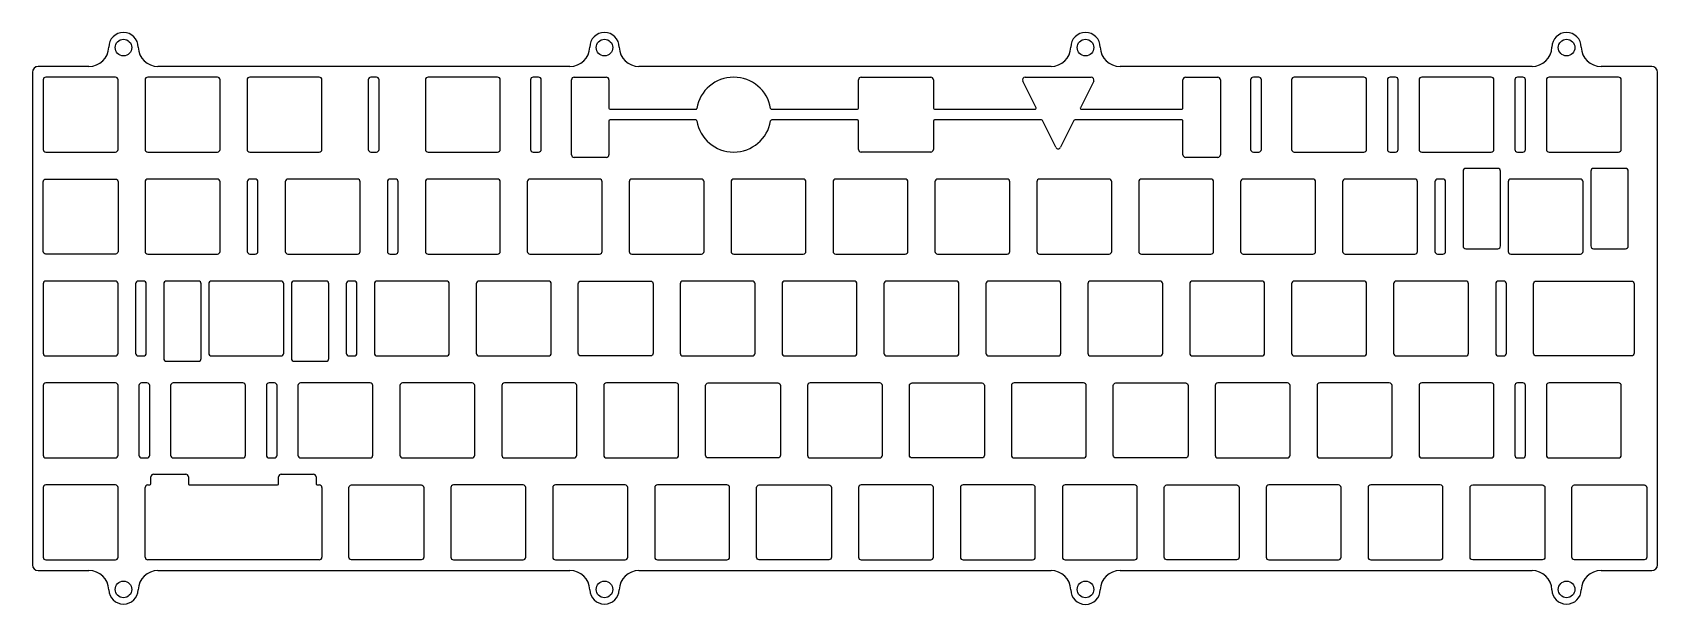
# Model space of a CAD drawing. Header units: millimetres. Extents: x -637 to -333, y -583 to -476.
import ezdxf

# ---------------------------------------------------------------- set-up
doc = ezdxf.new("R2010")
doc.units = ezdxf.units.MM
doc.layers.get('0').update_dxf_attribs({"linetype": 'CONTINUOUS'})

msp = doc.modelspace()

# ---------------------------------------------------------------- linework, layer by layer
for p, q in [((-626.03, -482.63), (-635.51, -482.63)), ((-626.03, -482.63), (-635.51, -482.63)), ((-536.12, -482.63), (-613.13, -482.63)), ((-536.12, -482.63), (-613.13, -482.63)), ((-446.2, -482.63), (-523.22, -482.63)), ((-446.2, -482.63), (-523.22, -482.63)), ((-356.28, -482.63), (-433.3, -482.63)), ((-356.28, -482.63), (-433.3, -482.63)), ((-333.91, -482.63), (-343.38, -482.63)), ((-333.91, -482.63), (-343.38, -482.63)), ((-636.58, -483.71), (-636.58, -575.76)), ((-636.58, -483.71), (-636.58, -575.76)), ((-535.83, -499.13), (-535.83, -485.13)), ((-535.83, -499.13), (-535.83, -485.13)), ((-535.33, -484.63), (-529.33, -484.63)), ((-535.33, -484.63), (-529.33, -484.63)), ((-528.83, -485.13), (-528.83, -490.43)), ((-528.83, -485.13), (-528.83, -490.43)), ((-482.18, -490.43), (-482.18, -485.13)), ((-482.18, -490.43), (-482.18, -485.13)), ((-481.68, -484.63), (-468.68, -484.63)), ((-481.68, -484.63), (-468.68, -484.63)), ((-468.18, -485.13), (-468.18, -490.43)), ((-468.18, -485.13), (-468.18, -490.43)), ((-449, -490.34), (-451.49, -485.36)), ((-449, -490.34), (-451.49, -485.36)), ((-451.04, -484.63), (-438.67, -484.63)), ((-451.04, -484.63), (-438.67, -484.63)), ((-438.22, -485.36), (-440.71, -490.34)), ((-438.22, -485.36), (-440.71, -490.34)), ((-421.53, -490.43), (-421.53, -485.13)), ((-421.53, -490.43), (-421.53, -485.13)), ((-421.03, -484.63), (-415.03, -484.63)), ((-421.03, -484.63), (-415.03, -484.63)), ((-414.53, -485.13), (-414.53, -499.13)), ((-414.53, -485.13), (-414.53, -499.13)), ((-332.83, -575.76), (-332.83, -483.71)), ((-332.83, -575.76), (-332.83, -483.71)), ((-528.63, -490.63), (-512.6, -490.63)), ((-528.63, -490.63), (-512.6, -490.63)), ((-498.41, -490.63), (-482.38, -490.63)), ((-498.41, -490.63), (-482.38, -490.63)), ((-467.98, -490.63), (-449.18, -490.63)), ((-467.98, -490.63), (-449.18, -490.63)), ((-440.53, -490.63), (-421.73, -490.63)), ((-440.53, -490.63), (-421.73, -490.63)), ((-528.83, -492.83), (-528.83, -499.13)), ((-528.83, -492.83), (-528.83, -499.13)), ((-512.6, -492.63), (-528.63, -492.63)), ((-512.6, -492.63), (-528.63, -492.63)), ((-482.38, -492.63), (-498.41, -492.63)), ((-482.38, -492.63), (-498.41, -492.63)), ((-482.18, -498.13), (-482.18, -492.83)), ((-482.18, -498.13), (-482.18, -492.83)), ((-468.18, -492.83), (-468.18, -498.13)), ((-468.18, -492.83), (-468.18, -498.13)), ((-447.99, -492.63), (-467.98, -492.63)), ((-447.99, -492.63), (-467.98, -492.63)), ((-445.3, -497.74), (-447.8, -492.75)), ((-445.3, -497.74), (-447.8, -492.75)), ((-441.92, -492.75), (-444.41, -497.74)), ((-441.92, -492.75), (-444.41, -497.74)), ((-421.73, -492.63), (-441.73, -492.63)), ((-421.73, -492.63), (-441.73, -492.63)), ((-421.53, -499.13), (-421.53, -492.83)), ((-421.53, -499.13), (-421.53, -492.83)), ((-529.33, -499.63), (-535.33, -499.63)), ((-529.33, -499.63), (-535.33, -499.63)), ((-468.68, -498.63), (-481.68, -498.63)), ((-468.68, -498.63), (-481.68, -498.63)), ((-415.03, -499.63), (-421.03, -499.63)), ((-415.03, -499.63), (-421.03, -499.63)), ((-613.95, -558.83), (-607.95, -558.83)), ((-613.95, -558.83), (-607.95, -558.83)), ((-590.07, -558.83), (-584.07, -558.83)), ((-590.07, -558.83), (-584.07, -558.83)), ((-615.53, -574.33), (-615.53, -561.33)), ((-615.53, -574.33), (-615.53, -561.33)), ((-615.03, -560.83), (-614.65, -560.83)), ((-615.03, -560.83), (-614.65, -560.83)), ((-614.45, -560.63), (-614.45, -559.33)), ((-614.45, -560.63), (-614.45, -559.33)), ((-607.45, -559.33), (-607.45, -560.63)), ((-607.45, -559.33), (-607.45, -560.63)), ((-607.25, -560.83), (-592.5, -560.83)), ((-607.25, -560.83), (-592.5, -560.83)), ((-592.5, -560.83), (-590.77, -560.83)), ((-592.5, -560.83), (-590.77, -560.83)), ((-590.57, -560.63), (-590.57, -559.33)), ((-590.57, -560.63), (-590.57, -559.33)), ((-583.57, -559.33), (-583.57, -560.63)), ((-583.57, -559.33), (-583.57, -560.63)), ((-583.37, -560.83), (-582.98, -560.83)), ((-583.37, -560.83), (-582.98, -560.83)), ((-582.48, -561.33), (-582.48, -574.33)), ((-582.48, -561.33), (-582.48, -574.33)), ((-635.51, -576.83), (-626.03, -576.83)), ((-635.51, -576.83), (-626.03, -576.83)), ((-582.98, -574.83), (-615.03, -574.83)), ((-582.98, -574.83), (-615.03, -574.83)), ((-613.13, -576.83), (-536.12, -576.83)), ((-613.13, -576.83), (-536.12, -576.83)), ((-523.22, -576.83), (-446.2, -576.83)), ((-523.22, -576.83), (-446.2, -576.83)), ((-433.3, -576.83), (-356.28, -576.83)), ((-433.3, -576.83), (-356.28, -576.83)), ((-343.38, -576.83), (-333.91, -576.83)), ((-343.38, -576.83), (-333.91, -576.83))]:
    msp.add_line(p, q)
for points in [[(-620.58, -498.13), (-620.58, -485.13, 0.414214), (-621.08, -484.63), (-634.08, -484.63, 0.414214), (-634.58, -485.13), (-634.58, -498.13, 0.414214), (-634.08, -498.63), (-621.08, -498.63, 0.414214)], [(-620.58, -498.13), (-620.58, -485.13, 0.414214), (-621.08, -484.63), (-634.08, -484.63, 0.414214), (-634.58, -485.13), (-634.58, -498.13, 0.414214), (-634.08, -498.63), (-621.08, -498.63, 0.414214)], [(-601.53, -498.13), (-601.53, -485.13, 0.414214), (-602.03, -484.63), (-615.03, -484.63, 0.414214), (-615.53, -485.13), (-615.53, -498.13, 0.414214), (-615.03, -498.63), (-602.03, -498.63, 0.414214)], [(-601.53, -498.13), (-601.53, -485.13, 0.414214), (-602.03, -484.63), (-615.03, -484.63, 0.414214), (-615.53, -485.13), (-615.53, -498.13, 0.414214), (-615.03, -498.63), (-602.03, -498.63, 0.414214)], [(-582.48, -498.13), (-582.48, -485.13, 0.414214), (-582.98, -484.63), (-595.98, -484.63, 0.414214), (-596.48, -485.13), (-596.48, -498.13, 0.414214), (-595.98, -498.63), (-582.98, -498.63, 0.414214)], [(-582.48, -498.13), (-582.48, -485.13, 0.414214), (-582.98, -484.63), (-595.98, -484.63, 0.414214), (-596.48, -485.13), (-596.48, -498.13, 0.414214), (-595.98, -498.63), (-582.98, -498.63, 0.414214)], [(-571.81, -498.13), (-571.81, -485.13, 0.414214), (-572.31, -484.63), (-573.31, -484.63, 0.414214), (-573.81, -485.13), (-573.81, -498.13, 0.414214), (-573.31, -498.63), (-572.31, -498.63, 0.414214)], [(-571.81, -498.13), (-571.81, -485.13, 0.414214), (-572.31, -484.63), (-573.31, -484.63, 0.414214), (-573.81, -485.13), (-573.81, -498.13, 0.414214), (-573.31, -498.63), (-572.31, -498.63, 0.414214)], [(-549.15, -498.13), (-549.15, -485.13, 0.414214), (-549.65, -484.63), (-562.65, -484.63, 0.414214), (-563.15, -485.13), (-563.15, -498.13, 0.414214), (-562.65, -498.63), (-549.65, -498.63, 0.414214)], [(-549.15, -498.13), (-549.15, -485.13, 0.414214), (-549.65, -484.63), (-562.65, -484.63, 0.414214), (-563.15, -485.13), (-563.15, -498.13, 0.414214), (-562.65, -498.63), (-549.65, -498.63, 0.414214)], [(-541.49, -498.13), (-541.49, -485.13, 0.414214), (-541.99, -484.63), (-542.99, -484.63, 0.414214), (-543.49, -485.13), (-543.49, -498.13, 0.414214), (-542.99, -498.63), (-541.99, -498.63, 0.414214)], [(-541.49, -498.13), (-541.49, -485.13, 0.414214), (-541.99, -484.63), (-542.99, -484.63, 0.414214), (-543.49, -485.13), (-543.49, -498.13, 0.414214), (-542.99, -498.63), (-541.99, -498.63, 0.414214)], [(-406.88, -498.13), (-406.88, -485.13, 0.414214), (-407.38, -484.63), (-408.38, -484.63, 0.414214), (-408.88, -485.13), (-408.88, -498.13, 0.414214), (-408.38, -498.63), (-407.38, -498.63, 0.414214)], [(-406.88, -498.13), (-406.88, -485.13, 0.414214), (-407.38, -484.63), (-408.38, -484.63, 0.414214), (-408.88, -485.13), (-408.88, -498.13, 0.414214), (-408.38, -498.63), (-407.38, -498.63, 0.414214)], [(-387.22, -498.13), (-387.22, -485.13, 0.414214), (-387.72, -484.63), (-400.72, -484.63, 0.414214), (-401.22, -485.13), (-401.22, -498.13, 0.414214), (-400.72, -498.63), (-387.72, -498.63, 0.414214)], [(-387.22, -498.13), (-387.22, -485.13, 0.414214), (-387.72, -484.63), (-400.72, -484.63, 0.414214), (-401.22, -485.13), (-401.22, -498.13, 0.414214), (-400.72, -498.63), (-387.72, -498.63, 0.414214)], [(-381.31, -498.13), (-381.31, -485.13, 0.414214), (-381.81, -484.63), (-382.81, -484.63, 0.414214), (-383.31, -485.13), (-383.31, -498.13, 0.414214), (-382.81, -498.63), (-381.81, -498.63, 0.414214)], [(-381.31, -498.13), (-381.31, -485.13, 0.414214), (-381.81, -484.63), (-382.81, -484.63, 0.414214), (-383.31, -485.13), (-383.31, -498.13, 0.414214), (-382.81, -498.63), (-381.81, -498.63, 0.414214)], [(-363.41, -498.13), (-363.41, -485.13, 0.414214), (-363.91, -484.63), (-376.91, -484.63, 0.414214), (-377.41, -485.13), (-377.41, -498.13, 0.414214), (-376.91, -498.63), (-363.91, -498.63, 0.414214)], [(-363.41, -498.13), (-363.41, -485.13, 0.414214), (-363.91, -484.63), (-376.91, -484.63, 0.414214), (-377.41, -485.13), (-377.41, -498.13, 0.414214), (-376.91, -498.63), (-363.91, -498.63, 0.414214)], [(-357.5, -498.13), (-357.5, -485.13, 0.414214), (-358, -484.63), (-359, -484.63, 0.414214), (-359.5, -485.13), (-359.5, -498.13, 0.414214), (-359, -498.63), (-358, -498.63, 0.414214)], [(-357.5, -498.13), (-357.5, -485.13, 0.414214), (-358, -484.63), (-359, -484.63, 0.414214), (-359.5, -485.13), (-359.5, -498.13, 0.414214), (-359, -498.63), (-358, -498.63, 0.414214)], [(-339.6, -498.13), (-339.6, -485.13, 0.414214), (-340.1, -484.63), (-353.1, -484.63, 0.414214), (-353.6, -485.13), (-353.6, -498.13, 0.414214), (-353.1, -498.63), (-340.1, -498.63, 0.414214)], [(-339.6, -498.13), (-339.6, -485.13, 0.414214), (-340.1, -484.63), (-353.1, -484.63, 0.414214), (-353.6, -485.13), (-353.6, -498.13, 0.414214), (-353.1, -498.63), (-340.1, -498.63, 0.414214)], [(-621.08, -503.68, -0.414214), (-620.58, -504.18), (-620.58, -517.18, -0.414214), (-621.08, -517.68), (-634.08, -517.68, -0.414214), (-634.58, -517.18), (-634.58, -504.18, -0.414214), (-634.08, -503.68)], [(-621.08, -503.68, -0.414214), (-620.58, -504.18), (-620.58, -517.18, -0.414214), (-621.08, -517.68), (-634.08, -517.68, -0.414214), (-634.58, -517.18), (-634.58, -504.18, -0.414214), (-634.08, -503.68)], [(-615.03, -517.68), (-602.03, -517.68, 0.414214), (-601.53, -517.18), (-601.53, -504.18, 0.414214), (-602.03, -503.68), (-615.03, -503.68, 0.414214), (-615.53, -504.18), (-615.53, -517.18, 0.414214)], [(-615.03, -517.68), (-602.03, -517.68, 0.414214), (-601.53, -517.18), (-601.53, -504.18, 0.414214), (-602.03, -503.68), (-615.03, -503.68, 0.414214), (-615.53, -504.18), (-615.53, -517.18, 0.414214)], [(-594.44, -517.18), (-594.44, -504.18, 0.414214), (-594.94, -503.68), (-595.94, -503.68, 0.414214), (-596.44, -504.18), (-596.44, -517.18, 0.414214), (-595.94, -517.68), (-594.94, -517.68, 0.414214)], [(-594.44, -517.18), (-594.44, -504.18, 0.414214), (-594.94, -503.68), (-595.94, -503.68, 0.414214), (-596.44, -504.18), (-596.44, -517.18, 0.414214), (-595.94, -517.68), (-594.94, -517.68, 0.414214)], [(-575.84, -503.68), (-588.84, -503.68, 0.414214), (-589.34, -504.18), (-589.34, -517.18, 0.414214), (-588.84, -517.68), (-575.84, -517.68, 0.414214), (-575.34, -517.18), (-575.34, -504.18, 0.414214)], [(-575.84, -503.68), (-588.84, -503.68, 0.414214), (-589.34, -504.18), (-589.34, -517.18, 0.414214), (-588.84, -517.68), (-575.84, -517.68, 0.414214), (-575.34, -517.18), (-575.34, -504.18, 0.414214)], [(-568.74, -503.68), (-569.74, -503.68, 0.414214), (-570.24, -504.18), (-570.24, -517.18, 0.414214), (-569.74, -517.68), (-568.74, -517.68, 0.414214), (-568.24, -517.18), (-568.24, -504.18, 0.414214)], [(-568.74, -503.68), (-569.74, -503.68, 0.414214), (-570.24, -504.18), (-570.24, -517.18, 0.414214), (-569.74, -517.68), (-568.74, -517.68, 0.414214), (-568.24, -517.18), (-568.24, -504.18, 0.414214)], [(-549.15, -517.18), (-549.15, -504.18, 0.414214), (-549.65, -503.68), (-562.65, -503.68, 0.414214), (-563.15, -504.18), (-563.15, -517.18, 0.414214), (-562.65, -517.68), (-549.65, -517.68, 0.414214)], [(-549.15, -517.18), (-549.15, -504.18, 0.414214), (-549.65, -503.68), (-562.65, -503.68, 0.414214), (-563.15, -504.18), (-563.15, -517.18, 0.414214), (-562.65, -517.68), (-549.65, -517.68, 0.414214)], [(-530.1, -517.18), (-530.1, -504.18, 0.414214), (-530.6, -503.68), (-543.6, -503.68, 0.414214), (-544.1, -504.18), (-544.1, -517.18, 0.414214), (-543.6, -517.68), (-530.6, -517.68, 0.414214)], [(-530.1, -517.18), (-530.1, -504.18, 0.414214), (-530.6, -503.68), (-543.6, -503.68, 0.414214), (-544.1, -504.18), (-544.1, -517.18, 0.414214), (-543.6, -517.68), (-530.6, -517.68, 0.414214)], [(-511.05, -517.18), (-511.05, -504.18, 0.414214), (-511.55, -503.68), (-524.55, -503.68, 0.414214), (-525.05, -504.18), (-525.05, -517.18, 0.414214), (-524.55, -517.68), (-511.55, -517.68, 0.414214)], [(-511.05, -517.18), (-511.05, -504.18, 0.414214), (-511.55, -503.68), (-524.55, -503.68, 0.414214), (-525.05, -504.18), (-525.05, -517.18, 0.414214), (-524.55, -517.68), (-511.55, -517.68, 0.414214)], [(-492, -517.18), (-492, -504.18, 0.414214), (-492.5, -503.68), (-505.5, -503.68, 0.414214), (-506, -504.18), (-506, -517.18, 0.414214), (-505.5, -517.68), (-492.5, -517.68, 0.414214)], [(-492, -517.18), (-492, -504.18, 0.414214), (-492.5, -503.68), (-505.5, -503.68, 0.414214), (-506, -504.18), (-506, -517.18, 0.414214), (-505.5, -517.68), (-492.5, -517.68, 0.414214)], [(-472.95, -517.18), (-472.95, -504.18, 0.414214), (-473.45, -503.68), (-486.45, -503.68, 0.414214), (-486.95, -504.18), (-486.95, -517.18, 0.414214), (-486.45, -517.68), (-473.45, -517.68, 0.414214)], [(-472.95, -517.18), (-472.95, -504.18, 0.414214), (-473.45, -503.68), (-486.45, -503.68, 0.414214), (-486.95, -504.18), (-486.95, -517.18, 0.414214), (-486.45, -517.68), (-473.45, -517.68, 0.414214)], [(-453.9, -517.18), (-453.9, -504.18, 0.414214), (-454.4, -503.68), (-467.4, -503.68, 0.414214), (-467.9, -504.18), (-467.9, -517.18, 0.414214), (-467.4, -517.68), (-454.4, -517.68, 0.414214)], [(-453.9, -517.18), (-453.9, -504.18, 0.414214), (-454.4, -503.68), (-467.4, -503.68, 0.414214), (-467.9, -504.18), (-467.9, -517.18, 0.414214), (-467.4, -517.68), (-454.4, -517.68, 0.414214)], [(-434.85, -517.18), (-434.85, -504.18, 0.414214), (-435.35, -503.68), (-448.35, -503.68, 0.414214), (-448.85, -504.18), (-448.85, -517.18, 0.414214), (-448.35, -517.68), (-435.35, -517.68, 0.414214)], [(-434.85, -517.18), (-434.85, -504.18, 0.414214), (-435.35, -503.68), (-448.35, -503.68, 0.414214), (-448.85, -504.18), (-448.85, -517.18, 0.414214), (-448.35, -517.68), (-435.35, -517.68, 0.414214)], [(-429.3, -517.68), (-416.3, -517.68, 0.414214), (-415.8, -517.18), (-415.8, -504.18, 0.414214), (-416.3, -503.68), (-429.3, -503.68, 0.414214), (-429.8, -504.18), (-429.8, -517.18, 0.414214)], [(-429.3, -517.68), (-416.3, -517.68, 0.414214), (-415.8, -517.18), (-415.8, -504.18, 0.414214), (-416.3, -503.68), (-429.3, -503.68, 0.414214), (-429.8, -504.18), (-429.8, -517.18, 0.414214)], [(-396.75, -517.18), (-396.75, -504.18, 0.414214), (-397.25, -503.68), (-410.25, -503.68, 0.414214), (-410.75, -504.18), (-410.75, -517.18, 0.414214), (-410.25, -517.68), (-397.25, -517.68, 0.414214)], [(-396.75, -517.18), (-396.75, -504.18, 0.414214), (-397.25, -503.68), (-410.25, -503.68, 0.414214), (-410.75, -504.18), (-410.75, -517.18, 0.414214), (-410.25, -517.68), (-397.25, -517.68, 0.414214)], [(-377.7, -517.18), (-377.7, -504.18, 0.414214), (-378.2, -503.68), (-391.2, -503.68, 0.414214), (-391.7, -504.18), (-391.7, -517.18, 0.414214), (-391.2, -517.68), (-378.2, -517.68, 0.414214)], [(-377.7, -517.18), (-377.7, -504.18, 0.414214), (-378.2, -503.68), (-391.2, -503.68, 0.414214), (-391.7, -504.18), (-391.7, -517.18, 0.414214), (-391.2, -517.68), (-378.2, -517.68, 0.414214)], [(-372.44, -517.18), (-372.44, -504.18, 0.414214), (-372.94, -503.68), (-373.94, -503.68, 0.414214), (-374.44, -504.18), (-374.44, -517.18, 0.414214), (-373.94, -517.68), (-372.94, -517.68, 0.414214)], [(-372.44, -517.18), (-372.44, -504.18, 0.414214), (-372.94, -503.68), (-373.94, -503.68, 0.414214), (-374.44, -504.18), (-374.44, -517.18, 0.414214), (-373.94, -517.68), (-372.94, -517.68, 0.414214)], [(-362.18, -516.18), (-362.18, -502.18, 0.414214), (-362.68, -501.68), (-368.68, -501.68, 0.414214), (-369.18, -502.18), (-369.18, -516.18, 0.414214), (-368.68, -516.68), (-362.68, -516.68, 0.414214)], [(-362.18, -516.18), (-362.18, -502.18, 0.414214), (-362.68, -501.68), (-368.68, -501.68, 0.414214), (-369.18, -502.18), (-369.18, -516.18, 0.414214), (-368.68, -516.68), (-362.68, -516.68, 0.414214)], [(-346.74, -517.18), (-346.74, -504.18, 0.414214), (-347.24, -503.68), (-360.24, -503.68, 0.414214), (-360.74, -504.18), (-360.74, -517.18, 0.414214), (-360.24, -517.68), (-347.24, -517.68, 0.414214)], [(-346.74, -517.18), (-346.74, -504.18, 0.414214), (-347.24, -503.68), (-360.24, -503.68, 0.414214), (-360.74, -504.18), (-360.74, -517.18, 0.414214), (-360.24, -517.68), (-347.24, -517.68, 0.414214)], [(-338.3, -516.18), (-338.3, -502.18, 0.414214), (-338.8, -501.68), (-344.8, -501.68, 0.414214), (-345.3, -502.18), (-345.3, -516.18, 0.414214), (-344.8, -516.68), (-338.8, -516.68, 0.414214)], [(-338.3, -516.18), (-338.3, -502.18, 0.414214), (-338.8, -501.68), (-344.8, -501.68, 0.414214), (-345.3, -502.18), (-345.3, -516.18, 0.414214), (-344.8, -516.68), (-338.8, -516.68, 0.414214)], [(-634.58, -523.23), (-634.58, -536.23, 0.414214), (-634.08, -536.73), (-621.08, -536.73, 0.414214), (-620.58, -536.23), (-620.58, -523.23, 0.414214), (-621.08, -522.73), (-634.08, -522.73, 0.414214)], [(-634.58, -523.23), (-634.58, -536.23, 0.414214), (-634.08, -536.73), (-621.08, -536.73, 0.414214), (-620.58, -536.23), (-620.58, -523.23, 0.414214), (-621.08, -522.73), (-634.08, -522.73, 0.414214)], [(-617.32, -523.23), (-617.32, -536.23, 0.414214), (-616.82, -536.73), (-615.82, -536.73, 0.414214), (-615.32, -536.23), (-615.32, -523.23, 0.414214), (-615.82, -522.73), (-616.82, -522.73, 0.414214)], [(-617.32, -523.23), (-617.32, -536.23, 0.414214), (-616.82, -536.73), (-615.82, -536.73, 0.414214), (-615.32, -536.23), (-615.32, -523.23, 0.414214), (-615.82, -522.73), (-616.82, -522.73, 0.414214)], [(-605.06, -537.23), (-605.06, -523.23, 0.414214), (-605.56, -522.73), (-611.56, -522.73, 0.414214), (-612.06, -523.23), (-612.06, -537.23, 0.414214), (-611.56, -537.73), (-605.56, -537.73, 0.414214)], [(-605.06, -537.23), (-605.06, -523.23, 0.414214), (-605.56, -522.73), (-611.56, -522.73, 0.414214), (-612.06, -523.23), (-612.06, -537.23, 0.414214), (-611.56, -537.73), (-605.56, -537.73, 0.414214)], [(-603.63, -523.23), (-603.63, -536.23, 0.414214), (-603.13, -536.73), (-590.13, -536.73, 0.414214), (-589.63, -536.23), (-589.63, -523.23, 0.414214), (-590.13, -522.73), (-603.13, -522.73, 0.414214)], [(-603.63, -523.23), (-603.63, -536.23, 0.414214), (-603.13, -536.73), (-590.13, -536.73, 0.414214), (-589.63, -536.23), (-589.63, -523.23, 0.414214), (-590.13, -522.73), (-603.13, -522.73, 0.414214)], [(-581.69, -522.73), (-587.69, -522.73, 0.414214), (-588.19, -523.23), (-588.19, -537.23, 0.414214), (-587.69, -537.73), (-581.69, -537.73, 0.414214), (-581.19, -537.23), (-581.19, -523.23, 0.414214)], [(-581.69, -522.73), (-587.69, -522.73, 0.414214), (-588.19, -523.23), (-588.19, -537.23, 0.414214), (-587.69, -537.73), (-581.69, -537.73, 0.414214), (-581.19, -537.23), (-581.19, -523.23, 0.414214)], [(-575.93, -536.23), (-575.93, -523.23, 0.414214), (-576.43, -522.73), (-577.43, -522.73, 0.414214), (-577.93, -523.23), (-577.93, -536.23, 0.414214), (-577.43, -536.73), (-576.43, -536.73, 0.414214)], [(-575.93, -536.23), (-575.93, -523.23, 0.414214), (-576.43, -522.73), (-577.43, -522.73, 0.414214), (-577.93, -523.23), (-577.93, -536.23, 0.414214), (-577.43, -536.73), (-576.43, -536.73, 0.414214)], [(-558.67, -536.23), (-558.67, -523.23, 0.414214), (-559.17, -522.73), (-572.17, -522.73, 0.414214), (-572.67, -523.23), (-572.67, -536.23, 0.414214), (-572.17, -536.73), (-559.17, -536.73, 0.414214)], [(-558.67, -536.23), (-558.67, -523.23, 0.414214), (-559.17, -522.73), (-572.17, -522.73, 0.414214), (-572.67, -523.23), (-572.67, -536.23, 0.414214), (-572.17, -536.73), (-559.17, -536.73, 0.414214)], [(-539.62, -536.23), (-539.62, -523.23, 0.414214), (-540.12, -522.73), (-553.12, -522.73, 0.414214), (-553.62, -523.23), (-553.62, -536.23, 0.414214), (-553.12, -536.73), (-540.12, -536.73, 0.414214)], [(-539.62, -536.23), (-539.62, -523.23, 0.414214), (-540.12, -522.73), (-553.12, -522.73, 0.414214), (-553.62, -523.23), (-553.62, -536.23, 0.414214), (-553.12, -536.73), (-540.12, -536.73, 0.414214)], [(-521.07, -522.73, -0.414214), (-520.57, -523.23), (-520.57, -536.23, -0.414214), (-521.07, -536.73), (-534.07, -536.73, -0.414214), (-534.57, -536.23), (-534.57, -523.23, -0.414214), (-534.07, -522.73)], [(-521.07, -522.73, -0.414214), (-520.57, -523.23), (-520.57, -536.23, -0.414214), (-521.07, -536.73), (-534.07, -536.73, -0.414214), (-534.57, -536.23), (-534.57, -523.23, -0.414214), (-534.07, -522.73)], [(-501.52, -536.23), (-501.52, -523.23, 0.414214), (-502.02, -522.73), (-515.02, -522.73, 0.414214), (-515.52, -523.23), (-515.52, -536.23, 0.414214), (-515.02, -536.73), (-502.02, -536.73, 0.414214)], [(-501.52, -536.23), (-501.52, -523.23, 0.414214), (-502.02, -522.73), (-515.02, -522.73, 0.414214), (-515.52, -523.23), (-515.52, -536.23, 0.414214), (-515.02, -536.73), (-502.02, -536.73, 0.414214)], [(-495.97, -536.73), (-482.97, -536.73, 0.414214), (-482.47, -536.23), (-482.47, -523.23, 0.414214), (-482.97, -522.73), (-495.97, -522.73, 0.414214), (-496.47, -523.23), (-496.47, -536.23, 0.414214)], [(-495.97, -536.73), (-482.97, -536.73, 0.414214), (-482.47, -536.23), (-482.47, -523.23, 0.414214), (-482.97, -522.73), (-495.97, -522.73, 0.414214), (-496.47, -523.23), (-496.47, -536.23, 0.414214)], [(-476.92, -536.73), (-463.92, -536.73, 0.414214), (-463.42, -536.23), (-463.42, -523.23, 0.414214), (-463.92, -522.73), (-476.92, -522.73, 0.414214), (-477.42, -523.23), (-477.42, -536.23, 0.414214)], [(-476.92, -536.73), (-463.92, -536.73, 0.414214), (-463.42, -536.23), (-463.42, -523.23, 0.414214), (-463.92, -522.73), (-476.92, -522.73, 0.414214), (-477.42, -523.23), (-477.42, -536.23, 0.414214)], [(-444.37, -536.23), (-444.37, -523.23, 0.414214), (-444.87, -522.73), (-457.87, -522.73, 0.414214), (-458.37, -523.23), (-458.37, -536.23, 0.414214), (-457.87, -536.73), (-444.87, -536.73, 0.414214)], [(-444.37, -536.23), (-444.37, -523.23, 0.414214), (-444.87, -522.73), (-457.87, -522.73, 0.414214), (-458.37, -523.23), (-458.37, -536.23, 0.414214), (-457.87, -536.73), (-444.87, -536.73, 0.414214)], [(-425.32, -536.23), (-425.32, -523.23, 0.414214), (-425.82, -522.73), (-438.82, -522.73, 0.414214), (-439.32, -523.23), (-439.32, -536.23, 0.414214), (-438.82, -536.73), (-425.82, -536.73, 0.414214)], [(-425.32, -536.23), (-425.32, -523.23, 0.414214), (-425.82, -522.73), (-438.82, -522.73, 0.414214), (-439.32, -523.23), (-439.32, -536.23, 0.414214), (-438.82, -536.73), (-425.82, -536.73, 0.414214)], [(-406.27, -536.23), (-406.27, -523.23, 0.414214), (-406.77, -522.73), (-419.77, -522.73, 0.414214), (-420.27, -523.23), (-420.27, -536.23, 0.414214), (-419.77, -536.73), (-406.77, -536.73, 0.414214)], [(-406.27, -536.23), (-406.27, -523.23, 0.414214), (-406.77, -522.73), (-419.77, -522.73, 0.414214), (-420.27, -523.23), (-420.27, -536.23, 0.414214), (-419.77, -536.73), (-406.77, -536.73, 0.414214)], [(-387.22, -536.23), (-387.22, -523.23, 0.414214), (-387.72, -522.73), (-400.72, -522.73, 0.414214), (-401.22, -523.23), (-401.22, -536.23, 0.414214), (-400.72, -536.73), (-387.72, -536.73, 0.414214)], [(-387.22, -536.23), (-387.22, -523.23, 0.414214), (-387.72, -522.73), (-400.72, -522.73, 0.414214), (-401.22, -523.23), (-401.22, -536.23, 0.414214), (-400.72, -536.73), (-387.72, -536.73, 0.414214)], [(-368.17, -536.23), (-368.17, -523.23, 0.414214), (-368.67, -522.73), (-381.67, -522.73, 0.414214), (-382.17, -523.23), (-382.17, -536.23, 0.414214), (-381.67, -536.73), (-368.67, -536.73, 0.414214)], [(-368.17, -536.23), (-368.17, -523.23, 0.414214), (-368.67, -522.73), (-381.67, -522.73, 0.414214), (-382.17, -523.23), (-382.17, -536.23, 0.414214), (-381.67, -536.73), (-368.67, -536.73, 0.414214)], [(-361.07, -536.23), (-361.07, -523.23, 0.414214), (-361.57, -522.73), (-362.57, -522.73, 0.414214), (-363.07, -523.23), (-363.07, -536.23, 0.414214), (-362.57, -536.73), (-361.57, -536.73, 0.414214)], [(-361.07, -536.23), (-361.07, -523.23, 0.414214), (-361.57, -522.73), (-362.57, -522.73, 0.414214), (-363.07, -523.23), (-363.07, -536.23, 0.414214), (-362.57, -536.73), (-361.57, -536.73, 0.414214)], [(-337.21, -536.23, -0.414214), (-337.71, -536.73), (-355.48, -536.73, -0.414214), (-355.98, -536.23), (-355.98, -523.23, -0.414214), (-355.48, -522.73), (-337.71, -522.73, -0.414214), (-337.21, -523.23)], [(-337.21, -536.23, -0.414214), (-337.71, -536.73), (-355.48, -536.73, -0.414214), (-355.98, -536.23), (-355.98, -523.23, -0.414214), (-355.48, -522.73), (-337.71, -522.73, -0.414214), (-337.21, -523.23)], [(-620.58, -555.28), (-620.58, -542.28, 0.414214), (-621.08, -541.78), (-634.08, -541.78, 0.414214), (-634.58, -542.28), (-634.58, -555.28, 0.414214), (-634.08, -555.78), (-621.08, -555.78, 0.414214)], [(-620.58, -555.28), (-620.58, -542.28, 0.414214), (-621.08, -541.78), (-634.08, -541.78, 0.414214), (-634.58, -542.28), (-634.58, -555.28, 0.414214), (-634.08, -555.78), (-621.08, -555.78, 0.414214)], [(-614.68, -555.28), (-614.68, -542.28, 0.414214), (-615.18, -541.78), (-616.18, -541.78, 0.414214), (-616.68, -542.28), (-616.68, -555.28, 0.414214), (-616.18, -555.78), (-615.18, -555.78, 0.414214)], [(-614.68, -555.28), (-614.68, -542.28, 0.414214), (-615.18, -541.78), (-616.18, -541.78, 0.414214), (-616.68, -542.28), (-616.68, -555.28, 0.414214), (-616.18, -555.78), (-615.18, -555.78, 0.414214)], [(-596.77, -555.28), (-596.77, -542.28, 0.414214), (-597.27, -541.78), (-610.27, -541.78, 0.414214), (-610.77, -542.28), (-610.77, -555.28, 0.414214), (-610.27, -555.78), (-597.27, -555.78, 0.414214)], [(-596.77, -555.28), (-596.77, -542.28, 0.414214), (-597.27, -541.78), (-610.27, -541.78, 0.414214), (-610.77, -542.28), (-610.77, -555.28, 0.414214), (-610.27, -555.78), (-597.27, -555.78, 0.414214)], [(-590.86, -555.28), (-590.86, -542.28, 0.414214), (-591.36, -541.78), (-592.36, -541.78, 0.414214), (-592.86, -542.28), (-592.86, -555.28, 0.414214), (-592.36, -555.78), (-591.36, -555.78, 0.414214)], [(-590.86, -555.28), (-590.86, -542.28, 0.414214), (-591.36, -541.78), (-592.36, -541.78, 0.414214), (-592.86, -542.28), (-592.86, -555.28, 0.414214), (-592.36, -555.78), (-591.36, -555.78, 0.414214)], [(-572.96, -555.28), (-572.96, -542.28, 0.414214), (-573.46, -541.78), (-586.46, -541.78, 0.414214), (-586.96, -542.28), (-586.96, -555.28, 0.414214), (-586.46, -555.78), (-573.46, -555.78, 0.414214)], [(-572.96, -555.28), (-572.96, -542.28, 0.414214), (-573.46, -541.78), (-586.46, -541.78, 0.414214), (-586.96, -542.28), (-586.96, -555.28, 0.414214), (-586.46, -555.78), (-573.46, -555.78, 0.414214)], [(-553.91, -555.28), (-553.91, -542.28, 0.414214), (-554.41, -541.78), (-567.41, -541.78, 0.414214), (-567.91, -542.28), (-567.91, -555.28, 0.414214), (-567.41, -555.78), (-554.41, -555.78, 0.414214)], [(-553.91, -555.28), (-553.91, -542.28, 0.414214), (-554.41, -541.78), (-567.41, -541.78, 0.414214), (-567.91, -542.28), (-567.91, -555.28, 0.414214), (-567.41, -555.78), (-554.41, -555.78, 0.414214)], [(-548.36, -555.78), (-535.36, -555.78, 0.414214), (-534.86, -555.28), (-534.86, -542.28, 0.414214), (-535.36, -541.78), (-548.36, -541.78, 0.414214), (-548.86, -542.28), (-548.86, -555.28, 0.414214)], [(-548.36, -555.78), (-535.36, -555.78, 0.414214), (-534.86, -555.28), (-534.86, -542.28, 0.414214), (-535.36, -541.78), (-548.36, -541.78, 0.414214), (-548.86, -542.28), (-548.86, -555.28, 0.414214)], [(-515.81, -555.28), (-515.81, -542.28, 0.414214), (-516.31, -541.78), (-529.31, -541.78, 0.414214), (-529.81, -542.28), (-529.81, -555.28, 0.414214), (-529.31, -555.78), (-516.31, -555.78, 0.414214)], [(-515.81, -555.28), (-515.81, -542.28, 0.414214), (-516.31, -541.78), (-529.31, -541.78, 0.414214), (-529.81, -542.28), (-529.81, -555.28, 0.414214), (-529.31, -555.78), (-516.31, -555.78, 0.414214)], [(-497.26, -541.78, -0.414214), (-496.76, -542.28), (-496.76, -555.28, -0.414214), (-497.26, -555.78), (-510.26, -555.78, -0.414214), (-510.76, -555.28), (-510.76, -542.28, -0.414214), (-510.26, -541.78)], [(-497.26, -541.78, -0.414214), (-496.76, -542.28), (-496.76, -555.28, -0.414214), (-497.26, -555.78), (-510.26, -555.78, -0.414214), (-510.76, -555.28), (-510.76, -542.28, -0.414214), (-510.26, -541.78)], [(-477.71, -555.28), (-477.71, -542.28, 0.414214), (-478.21, -541.78), (-491.21, -541.78, 0.414214), (-491.71, -542.28), (-491.71, -555.28, 0.414214), (-491.21, -555.78), (-478.21, -555.78, 0.414214)], [(-477.71, -555.28), (-477.71, -542.28, 0.414214), (-478.21, -541.78), (-491.21, -541.78, 0.414214), (-491.71, -542.28), (-491.71, -555.28, 0.414214), (-491.21, -555.78), (-478.21, -555.78, 0.414214)], [(-459.16, -541.78, -0.414214), (-458.66, -542.28), (-458.66, -555.28, -0.414214), (-459.16, -555.78), (-472.16, -555.78, -0.414214), (-472.66, -555.28), (-472.66, -542.28, -0.414214), (-472.16, -541.78)], [(-459.16, -541.78, -0.414214), (-458.66, -542.28), (-458.66, -555.28, -0.414214), (-459.16, -555.78), (-472.16, -555.78, -0.414214), (-472.66, -555.28), (-472.66, -542.28, -0.414214), (-472.16, -541.78)], [(-439.61, -555.28), (-439.61, -542.28, 0.414214), (-440.11, -541.78), (-453.11, -541.78, 0.414214), (-453.61, -542.28), (-453.61, -555.28, 0.414214), (-453.11, -555.78), (-440.11, -555.78, 0.414214)], [(-439.61, -555.28), (-439.61, -542.28, 0.414214), (-440.11, -541.78), (-453.11, -541.78, 0.414214), (-453.61, -542.28), (-453.61, -555.28, 0.414214), (-453.11, -555.78), (-440.11, -555.78, 0.414214)], [(-421.06, -541.78, -0.414214), (-420.56, -542.28), (-420.56, -555.28, -0.414214), (-421.06, -555.78), (-434.06, -555.78, -0.414214), (-434.56, -555.28), (-434.56, -542.28, -0.414214), (-434.06, -541.78)], [(-421.06, -541.78, -0.414214), (-420.56, -542.28), (-420.56, -555.28, -0.414214), (-421.06, -555.78), (-434.06, -555.78, -0.414214), (-434.56, -555.28), (-434.56, -542.28, -0.414214), (-434.06, -541.78)], [(-401.51, -555.28), (-401.51, -542.28, 0.414214), (-402.01, -541.78), (-415.01, -541.78, 0.414214), (-415.51, -542.28), (-415.51, -555.28, 0.414214), (-415.01, -555.78), (-402.01, -555.78, 0.414214)], [(-401.51, -555.28), (-401.51, -542.28, 0.414214), (-402.01, -541.78), (-415.01, -541.78, 0.414214), (-415.51, -542.28), (-415.51, -555.28, 0.414214), (-415.01, -555.78), (-402.01, -555.78, 0.414214)], [(-395.96, -555.78), (-382.96, -555.78, 0.414214), (-382.46, -555.28), (-382.46, -542.28, 0.414214), (-382.96, -541.78), (-395.96, -541.78, 0.414214), (-396.46, -542.28), (-396.46, -555.28, 0.414214)], [(-395.96, -555.78), (-382.96, -555.78, 0.414214), (-382.46, -555.28), (-382.46, -542.28, 0.414214), (-382.96, -541.78), (-395.96, -541.78, 0.414214), (-396.46, -542.28), (-396.46, -555.28, 0.414214)], [(-363.41, -555.28), (-363.41, -542.28, 0.414214), (-363.91, -541.78), (-376.91, -541.78, 0.414214), (-377.41, -542.28), (-377.41, -555.28, 0.414214), (-376.91, -555.78), (-363.91, -555.78, 0.414214)], [(-363.41, -555.28), (-363.41, -542.28, 0.414214), (-363.91, -541.78), (-376.91, -541.78, 0.414214), (-377.41, -542.28), (-377.41, -555.28, 0.414214), (-376.91, -555.78), (-363.91, -555.78, 0.414214)], [(-357.5, -555.28), (-357.5, -542.28, 0.414214), (-358, -541.78), (-359, -541.78, 0.414214), (-359.5, -542.28), (-359.5, -555.28, 0.414214), (-359, -555.78), (-358, -555.78, 0.414214)], [(-357.5, -555.28), (-357.5, -542.28, 0.414214), (-358, -541.78), (-359, -541.78, 0.414214), (-359.5, -542.28), (-359.5, -555.28, 0.414214), (-359, -555.78), (-358, -555.78, 0.414214)], [(-339.6, -555.28), (-339.6, -542.28, 0.414214), (-340.1, -541.78), (-353.1, -541.78, 0.414214), (-353.6, -542.28), (-353.6, -555.28, 0.414214), (-353.1, -555.78), (-340.1, -555.78, 0.414214)], [(-339.6, -555.28), (-339.6, -542.28, 0.414214), (-340.1, -541.78), (-353.1, -541.78, 0.414214), (-353.6, -542.28), (-353.6, -555.28, 0.414214), (-353.1, -555.78), (-340.1, -555.78, 0.414214)], [(-620.58, -574.33), (-620.58, -561.33, 0.414214), (-621.08, -560.83), (-634.08, -560.83, 0.414214), (-634.58, -561.33), (-634.58, -574.33, 0.414214), (-634.08, -574.83), (-621.08, -574.83, 0.414214)], [(-620.58, -574.33), (-620.58, -561.33, 0.414214), (-621.08, -560.83), (-634.08, -560.83, 0.414214), (-634.58, -561.33), (-634.58, -574.33, 0.414214), (-634.08, -574.83), (-621.08, -574.83, 0.414214)], [(-563.93, -560.83, -0.414214), (-563.43, -561.33), (-563.43, -574.33, -0.414214), (-563.93, -574.83), (-576.93, -574.83, -0.414214), (-577.43, -574.33), (-577.43, -561.33, -0.414214), (-576.93, -560.83)], [(-563.93, -560.83, -0.414214), (-563.43, -561.33), (-563.43, -574.33, -0.414214), (-563.93, -574.83), (-576.93, -574.83, -0.414214), (-577.43, -574.33), (-577.43, -561.33, -0.414214), (-576.93, -560.83)], [(-544.38, -574.33), (-544.38, -561.33, 0.414214), (-544.88, -560.83), (-557.88, -560.83, 0.414214), (-558.38, -561.33), (-558.38, -574.33, 0.414214), (-557.88, -574.83), (-544.88, -574.83, 0.414214)], [(-544.38, -574.33), (-544.38, -561.33, 0.414214), (-544.88, -560.83), (-557.88, -560.83, 0.414214), (-558.38, -561.33), (-558.38, -574.33, 0.414214), (-557.88, -574.83), (-544.88, -574.83, 0.414214)], [(-538.83, -574.83), (-525.83, -574.83, 0.414214), (-525.33, -574.33), (-525.33, -561.33, 0.414214), (-525.83, -560.83), (-538.83, -560.83, 0.414214), (-539.33, -561.33), (-539.33, -574.33, 0.414214)], [(-538.83, -574.83), (-525.83, -574.83, 0.414214), (-525.33, -574.33), (-525.33, -561.33, 0.414214), (-525.83, -560.83), (-538.83, -560.83, 0.414214), (-539.33, -561.33), (-539.33, -574.33, 0.414214)], [(-506.28, -574.33), (-506.28, -561.33, 0.414214), (-506.78, -560.83), (-519.78, -560.83, 0.414214), (-520.28, -561.33), (-520.28, -574.33, 0.414214), (-519.78, -574.83), (-506.78, -574.83, 0.414214)], [(-506.28, -574.33), (-506.28, -561.33, 0.414214), (-506.78, -560.83), (-519.78, -560.83, 0.414214), (-520.28, -561.33), (-520.28, -574.33, 0.414214), (-519.78, -574.83), (-506.78, -574.83, 0.414214)], [(-487.73, -560.83, -0.414214), (-487.23, -561.33), (-487.23, -574.33, -0.414214), (-487.73, -574.83), (-500.73, -574.83, -0.414214), (-501.23, -574.33), (-501.23, -561.33, -0.414214), (-500.73, -560.83)], [(-487.73, -560.83, -0.414214), (-487.23, -561.33), (-487.23, -574.33, -0.414214), (-487.73, -574.83), (-500.73, -574.83, -0.414214), (-501.23, -574.33), (-501.23, -561.33, -0.414214), (-500.73, -560.83)], [(-468.18, -574.33), (-468.18, -561.33, 0.414214), (-468.68, -560.83), (-481.68, -560.83, 0.414214), (-482.18, -561.33), (-482.18, -574.33, 0.414214), (-481.68, -574.83), (-468.68, -574.83, 0.414214)], [(-468.18, -574.33), (-468.18, -561.33, 0.414214), (-468.68, -560.83), (-481.68, -560.83, 0.414214), (-482.18, -561.33), (-482.18, -574.33, 0.414214), (-481.68, -574.83), (-468.68, -574.83, 0.414214)], [(-449.13, -574.33), (-449.13, -561.33, 0.414214), (-449.63, -560.83), (-462.63, -560.83, 0.414214), (-463.13, -561.33), (-463.13, -574.33, 0.414214), (-462.63, -574.83), (-449.63, -574.83, 0.414214)], [(-449.13, -574.33), (-449.13, -561.33, 0.414214), (-449.63, -560.83), (-462.63, -560.83, 0.414214), (-463.13, -561.33), (-463.13, -574.33, 0.414214), (-462.63, -574.83), (-449.63, -574.83, 0.414214)], [(-430.08, -574.33), (-430.08, -561.33, 0.414214), (-430.58, -560.83), (-443.58, -560.83, 0.414214), (-444.08, -561.33), (-444.08, -574.33, 0.414214), (-443.58, -574.83), (-430.58, -574.83, 0.414214)], [(-430.08, -574.33), (-430.08, -561.33, 0.414214), (-430.58, -560.83), (-443.58, -560.83, 0.414214), (-444.08, -561.33), (-444.08, -574.33, 0.414214), (-443.58, -574.83), (-430.58, -574.83, 0.414214)], [(-411.53, -560.83, -0.414214), (-411.03, -561.33), (-411.03, -574.33, -0.414214), (-411.53, -574.83), (-424.53, -574.83, -0.414214), (-425.03, -574.33), (-425.03, -561.33, -0.414214), (-424.53, -560.83)], [(-411.53, -560.83, -0.414214), (-411.03, -561.33), (-411.03, -574.33, -0.414214), (-411.53, -574.83), (-424.53, -574.83, -0.414214), (-425.03, -574.33), (-425.03, -561.33, -0.414214), (-424.53, -560.83)], [(-391.98, -574.33), (-391.98, -561.33, 0.414214), (-392.48, -560.83), (-405.48, -560.83, 0.414214), (-405.98, -561.33), (-405.98, -574.33, 0.414214), (-405.48, -574.83), (-392.48, -574.83, 0.414214)], [(-391.98, -574.33), (-391.98, -561.33, 0.414214), (-392.48, -560.83), (-405.48, -560.83, 0.414214), (-405.98, -561.33), (-405.98, -574.33, 0.414214), (-405.48, -574.83), (-392.48, -574.83, 0.414214)], [(-372.93, -574.33), (-372.93, -561.33, 0.414214), (-373.43, -560.83), (-386.43, -560.83, 0.414214), (-386.93, -561.33), (-386.93, -574.33, 0.414214), (-386.43, -574.83), (-373.43, -574.83, 0.414214)], [(-372.93, -574.33), (-372.93, -561.33, 0.414214), (-373.43, -560.83), (-386.43, -560.83, 0.414214), (-386.93, -561.33), (-386.93, -574.33, 0.414214), (-386.43, -574.83), (-373.43, -574.83, 0.414214)], [(-354.38, -560.83, -0.414214), (-353.88, -561.33), (-353.88, -574.33, -0.414214), (-354.38, -574.83), (-367.38, -574.83, -0.414214), (-367.88, -574.33), (-367.88, -561.33, -0.414214), (-367.38, -560.83)], [(-354.38, -560.83, -0.414214), (-353.88, -561.33), (-353.88, -574.33, -0.414214), (-354.38, -574.83), (-367.38, -574.83, -0.414214), (-367.88, -574.33), (-367.88, -561.33, -0.414214), (-367.38, -560.83)], [(-335.33, -560.83, -0.414214), (-334.83, -561.33), (-334.83, -574.33, -0.414214), (-335.33, -574.83), (-348.33, -574.83, -0.414214), (-348.83, -574.33), (-348.83, -561.33, -0.414214), (-348.33, -560.83)], [(-335.33, -560.83, -0.414214), (-334.83, -561.33), (-334.83, -574.33, -0.414214), (-335.33, -574.83), (-348.33, -574.83, -0.414214), (-348.83, -574.33), (-348.83, -561.33, -0.414214), (-348.33, -560.83)]]:
    msp.add_lwpolyline(points, format="xyb", close=True)
for centre in [(-619.58, -479.1), (-619.58, -479.1), (-529.67, -479.1), (-529.67, -479.1), (-439.75, -479.1), (-439.75, -479.1), (-349.83, -479.1), (-349.83, -479.1), (-619.58, -580.36), (-619.58, -580.36), (-529.67, -580.36), (-529.67, -580.36), (-439.75, -580.36), (-439.75, -580.36), (-349.83, -580.36), (-349.83, -580.36)]:
    msp.add_circle(centre, 1.55)
for centre, radius, start, end in [((-619.58, -479.03), 2.75, 0, 180), ((-619.58, -479.03), 2.75, 0, 180), ((-529.67, -479.03), 2.75, 0, 180), ((-529.67, -479.03), 2.75, 0, 180), ((-439.75, -479.03), 2.75, 0, 180), ((-439.75, -479.03), 2.75, 0, 180), ((-349.83, -479.03), 2.75, 0, 180), ((-349.83, -479.03), 2.75, 0, 180), ((-626.03, -478.93), 3.7, 270.0009, 358.4788), ((-626.03, -478.93), 3.7, 270.0009, 358.4788), ((-613.13, -478.93), 3.7, 181.5212, 269.9994), ((-613.13, -478.93), 3.7, 181.5212, 269.9994), ((-536.12, -478.93), 3.7, 269.9996, 358.4788), ((-536.12, -478.93), 3.7, 269.9996, 358.4788), ((-523.22, -478.93), 3.7, 181.5212, 270), ((-523.22, -478.93), 3.7, 181.5212, 270), ((-446.2, -478.93), 3.7, 269.9994, 358.4788), ((-446.2, -478.93), 3.7, 269.9994, 358.4788), ((-433.3, -478.93), 3.7, 181.5212, 269.9997), ((-433.3, -478.93), 3.7, 181.5212, 269.9997), ((-356.28, -478.93), 3.7, 270, 358.4788), ((-356.28, -478.93), 3.7, 270, 358.4788), ((-343.38, -478.93), 3.7, 181.5212, 270.0004), ((-343.38, -478.93), 3.7, 181.5212, 270.0004), ((-635.51, -483.71), 1.07, 90, 180), ((-635.51, -483.71), 1.08, 90, 180), ((-333.91, -483.71), 1.08, 0, 90), ((-333.91, -483.71), 1.08, 0, 90), ((-535.33, -485.13), 0.5, 90, 180), ((-535.33, -485.13), 0.5, 90, 180), ((-529.33, -485.13), 0.5, 0, 90), ((-529.33, -485.13), 0.5, 0, 90), ((-505.51, -491.63), 7, 9.5313, 170.4681), ((-505.51, -491.63), 7, 9.5313, 170.4681), ((-481.68, -485.13), 0.5, 90, 180), ((-481.68, -485.13), 0.5, 90, 180), ((-468.68, -485.13), 0.5, 0, 90), ((-468.68, -485.13), 0.5, 0, 90), ((-451.05, -485.13), 0.5, 89.3919, 207.1731), ((-451.05, -485.13), 0.5, 89.3919, 207.1731), ((-438.67, -485.13), 0.5, -27.1731, 90.6081), ((-438.67, -485.13), 0.5, -27.1731, 90.6081), ((-421.03, -485.13), 0.5, 90, 180), ((-421.03, -485.13), 0.5, 90, 180), ((-415.03, -485.13), 0.5, 0, 90), ((-415.03, -485.13), 0.5, 0, 90), ((-528.63, -490.43), 0.2, 180, 270), ((-528.63, -490.43), 0.2, 180, 270), ((-512.61, -490.43), 0.2, 271.2197, 348.231), ((-512.61, -490.43), 0.2, 271.2197, 348.231), ((-498.41, -490.43), 0.2, 191.7906, 268.775), ((-498.41, -490.43), 0.2, 191.7906, 268.775), ((-482.38, -490.43), 0.2, -90, 0), ((-482.38, -490.43), 0.2, 270, 360), ((-467.98, -490.43), 0.2, 180, 270), ((-467.98, -490.43), 0.2, 180, 270), ((-449.18, -490.43), 0.2, -90, 26.5651), ((-449.18, -490.43), 0.2, -90, 26.5651), ((-440.53, -490.43), 0.2, 153.4349, 270), ((-440.53, -490.43), 0.2, 153.4349, 270), ((-421.73, -490.43), 0.2, -90, 0), ((-421.73, -490.43), 0.2, 270, 360), ((-528.63, -492.83), 0.2, 90, 180), ((-528.63, -492.83), 0.2, 90, 180), ((-512.61, -492.83), 0.2, 11.7906, 88.775), ((-512.61, -492.83), 0.2, 11.7906, 88.775), ((-505.51, -491.63), 7, 189.5313, 350.4681), ((-505.51, -491.63), 7, 189.5313, 350.4681), ((-498.41, -492.83), 0.2, 91.2197, 168.231), ((-498.41, -492.83), 0.2, 91.2197, 168.231), ((-482.38, -492.83), 0.2, 0, 90), ((-482.38, -492.83), 0.2, 0, 90), ((-467.98, -492.83), 0.2, 90, 180), ((-467.98, -492.83), 0.2, 90, 180), ((-447.98, -492.83), 0.2, 24.74, 91.8026), ((-447.98, -492.83), 0.2, 24.74, 91.8026), ((-441.73, -492.83), 0.2, 88.1749, 155.2375), ((-441.73, -492.83), 0.2, 88.1749, 155.2375), ((-421.73, -492.83), 0.2, 0, 90), ((-421.73, -492.83), 0.2, 0, 90), ((-481.68, -498.13), 0.5, 180, 270), ((-481.68, -498.13), 0.5, 180, 270), ((-468.68, -498.13), 0.5, -90, 0), ((-468.68, -498.13), 0.5, -90, 0), ((-444.86, -497.51), 0.5, 206.5651, 333.4349), ((-444.86, -497.51), 0.5, 206.5651, 333.4349), ((-535.33, -499.13), 0.5, 180, 270), ((-535.33, -499.13), 0.5, 180, 270), ((-529.33, -499.13), 0.5, -90, 0), ((-529.33, -499.13), 0.5, -90, 0), ((-421.03, -499.13), 0.5, 180, 270), ((-421.03, -499.13), 0.5, 180, 270), ((-415.03, -499.13), 0.5, -90, 0), ((-415.03, -499.13), 0.5, -90, 0), ((-613.95, -559.33), 0.5, 90, 180), ((-613.95, -559.33), 0.5, 90, 180), ((-607.95, -559.33), 0.5, 0, 90), ((-607.95, -559.33), 0.5, 0, 90), ((-590.07, -559.33), 0.5, 90, 180), ((-590.07, -559.33), 0.5, 90, 180), ((-584.07, -559.33), 0.5, 0, 90), ((-584.07, -559.33), 0.5, 0, 90), ((-615.03, -561.33), 0.5, 90, 180), ((-615.03, -561.33), 0.5, 90, 180), ((-614.65, -560.63), 0.2, 270, 360), ((-614.65, -560.63), 0.2, 270, 360), ((-607.25, -560.63), 0.2, 180, 270.0115), ((-607.25, -560.63), 0.2, 180, 270.0115), ((-590.77, -560.63), 0.2, -89.9885, 0), ((-590.77, -560.63), 0.2, -89.9885, 0), ((-583.37, -560.63), 0.2, 180, 270.0001), ((-583.37, -560.63), 0.2, 180, 270.0001), ((-582.98, -561.33), 0.5, 0, 90), ((-582.98, -561.33), 0.5, 0, 90), ((-635.51, -575.76), 1.08, 180, 270), ((-635.51, -575.76), 1.08, 180, 270), ((-626.03, -580.53), 3.7, 1.5223, 89.9992), ((-626.03, -580.53), 3.7, 1.5223, 89.9992), ((-613.13, -580.53), 3.7, 90.0005, 178.4777), ((-613.13, -580.53), 3.7, 90.0005, 178.4777), ((-615.03, -574.33), 0.5, 180, 270), ((-615.03, -574.33), 0.5, 180, 270), ((-582.98, -574.33), 0.5, 270, 360), ((-582.98, -574.33), 0.5, 270, 360), ((-536.12, -580.53), 3.7, 1.5223, 90.0004), ((-536.12, -580.53), 3.7, 1.5223, 90.0004), ((-523.22, -580.53), 3.7, 89.9999, 178.4777), ((-523.22, -580.53), 3.7, 89.9999, 178.4777), ((-446.2, -580.53), 3.7, 1.5223, 90.0007), ((-446.2, -580.53), 3.7, 1.5223, 90.0007), ((-433.3, -580.53), 3.7, 90.0002, 178.4777), ((-433.3, -580.53), 3.7, 90.0002, 178.4777), ((-356.28, -580.53), 3.7, 1.5223, 90.0001), ((-356.28, -580.53), 3.7, 1.5223, 90.0001), ((-343.38, -580.53), 3.7, 89.9996, 178.4777), ((-343.38, -580.53), 3.7, 89.9996, 178.4777), ((-333.91, -575.76), 1.08, -90, 0), ((-333.91, -575.76), 1.08, 270, 360), ((-619.58, -580.36), 2.75, 181.5218, 358.4782), ((-619.58, -580.36), 2.75, 181.5218, 358.4782), ((-529.67, -580.36), 2.75, 181.5218, 358.4782), ((-529.67, -580.36), 2.75, 181.5218, 358.4782), ((-439.75, -580.43), 2.75, 180, 360), ((-439.75, -580.43), 2.75, 180, 360), ((-349.83, -580.36), 2.75, 181.5218, 358.4782), ((-349.83, -580.36), 2.75, 181.5218, 358.4782)]:
    msp.add_arc(centre, radius, start, end)

doc.saveas('drawing.dxf')
